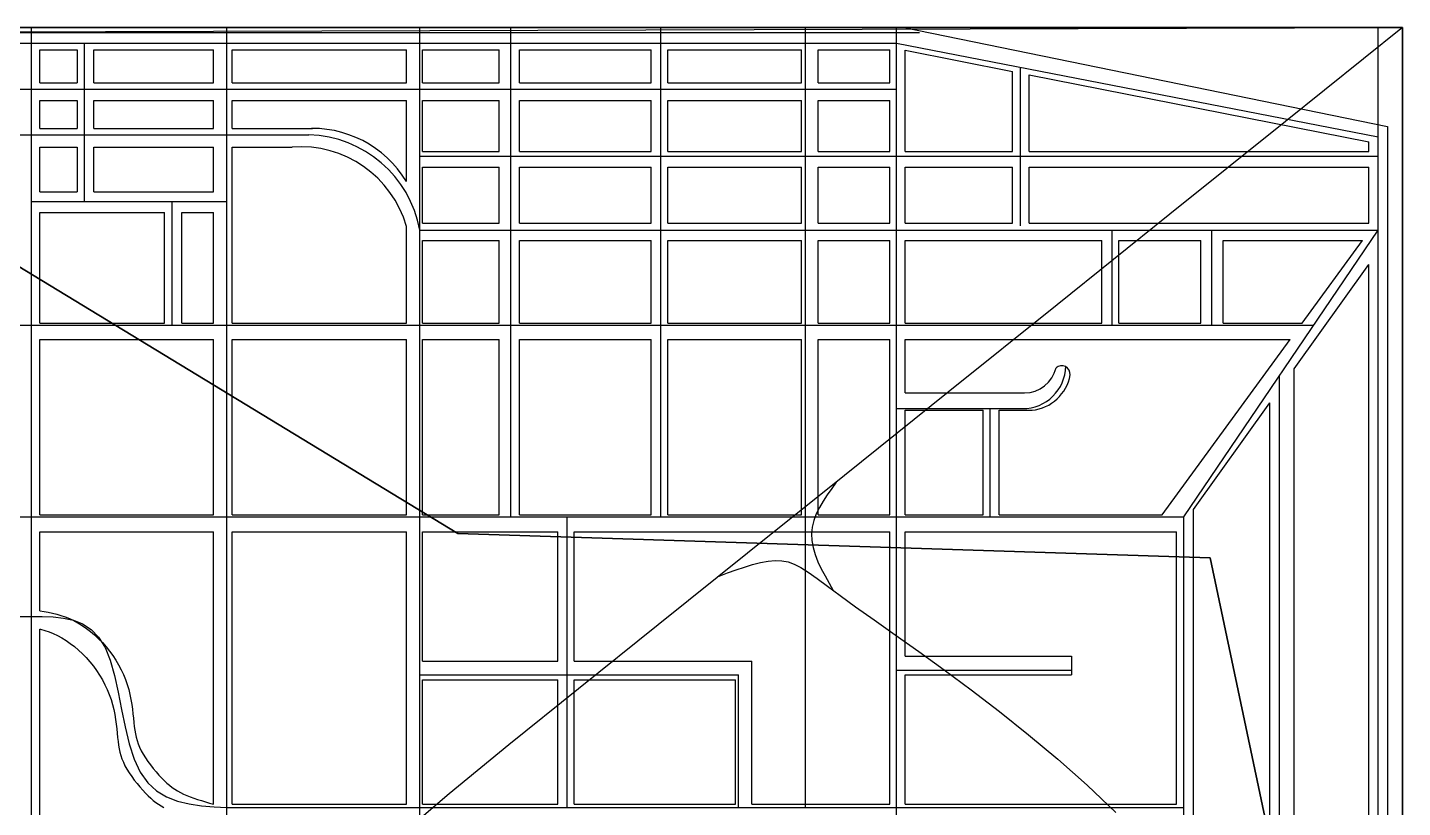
# Model space of a CAD drawing. Extents: x -15732 to 10897, y -24868 to 16165.
# Drawn here: x 1592 to 10897, y 10889 to 16165 of the extents above; entities that cross this region are included whole.
import ezdxf

# ---------------------------------------------------------------- set-up
doc = ezdxf.new("R2010")
doc.units = 0
doc.header["$MEASUREMENT"] = 0
for name, color, linetype in [('COASTLINE', 7, 'CONTINUOUS'), ('HIGHWAY', 7, 'CONTINUOUS'), ('REGIONAL_MAP', 7, 'CONTINUOUS'), ('STREETS-SPRAWL', 7, 'CONTINUOUS'), ('STREETS-SPRAWL-20M', 7, 'CONTINUOUS'), ('SUBURBS', 7, 'CONTINUOUS')]:
    doc.layers.add(name, color=color, linetype=linetype)

msp = doc.modelspace()

# ---------------------------------------------------------------- linework, layer by layer
at = {"layer": 'COASTLINE', "color": 7, "linetype": 'CONTINUOUS'}
for p, q in [((-7844.1, 16105.9), (10897.1, 16165.5)), ((10897.1, 16165.5), (10897.1, -24373.8))]:
    msp.add_line(p, q, dxfattribs=at)
at = {"layer": 'HIGHWAY', "color": 250, "linetype": 'CONTINUOUS'}
for p, q in [((10897.1, 16165.5), (10105.9, 15530.7)), ((10105.9, 15530.7), (9323.7, 14903.2)), ((9323.7, 14903.2), (8559.5, 14290)), ((8559.5, 14290), (7822.1, 13698.4)), ((7822.1, 13698.4), (7120.6, 13135.6)), ((7120.6, 13135.6), (6463.9, 12608.8)), ((7034.3, 13048.1), (7004.6, 13005.2)), ((7065, 13091), (7034.3, 13048.1)), ((6976.7, 12962.1), (6951.5, 12918.7)), ((7004.6, 13005.2), (6976.7, 12962.1)), ((6930.1, 12874.9), (6913.3, 12830.7)), ((6951.5, 12918.7), (6930.1, 12874.9)), ((6902, 12785.9), (6897.2, 12740.4)), ((6913.3, 12830.7), (6902, 12785.9)), ((6897.2, 12740.4), (6899.5, 12694.2)), ((6899.5, 12694.2), (6908.2, 12647.4)), ((6463.9, 12608.8), (5861, 12125.1)), ((6908.2, 12647.4), (6922.5, 12600)), ((6922.5, 12600), (6941.4, 12552.1)), ((6272.2, 12455), (6330, 12476.4)), ((6330, 12476.4), (6387.3, 12497)), ((6387.3, 12497), (6443.8, 12516)), ((6443.8, 12516), (6498.9, 12532.5)), ((6498.9, 12532.5), (6552.2, 12545.8)), ((6552.2, 12545.8), (6603.4, 12555.1)), ((6603.4, 12555.1), (6651.8, 12559.5)), ((6651.8, 12559.5), (6697.1, 12558.3)), ((6697.1, 12558.3), (6739.4, 12550.5)), ((6739.4, 12550.5), (6781.3, 12535.5)), ((6781.3, 12535.5), (6825.8, 12512.4)), ((6825.8, 12512.4), (6876, 12480.3)), ((6876, 12480.3), (6935.1, 12438.6)), ((6941.4, 12552.1), (6964, 12503.9)), ((6964, 12503.9), (6989.3, 12455.3)), ((6935.1, 12438.6), (7006.1, 12386.3)), ((6989.3, 12455.3), (7016.5, 12406.6)), ((7006.1, 12386.3), (7092.2, 12322.7)), ((7016.5, 12406.6), (7044.7, 12357.8)), ((7092.2, 12322.7), (7196.5, 12246.9)), ((7196.5, 12246.9), (7321, 12158.4)), ((5861, 12125.1), (5320.8, 11691.9)), ((7321, 12158.4), (7464.1, 12057.4)), ((7464.1, 12057.4), (7623.2, 11944.4)), ((7623.2, 11944.4), (7795.5, 11819.9)), ((7795.5, 11819.9), (7978.4, 11684.3)), ((5320.8, 11691.9), (4850, 11313.3)), ((7978.4, 11684.3), (8169.3, 11538)), ((8169.3, 11538), (8365.5, 11381.7)), ((8365.5, 11381.7), (8564.3, 11215.7)), ((4850, 11313.3), (4445.8, 10982.4)), ((8564.3, 11215.7), (8762.8, 11040.5)), ((4445.8, 10982.4), (4103.1, 10689)), ((8762.8, 11040.5), (8956.2, 10856.3))]:
    msp.add_line(p, q, dxfattribs=at)
at = {"layer": 'REGIONAL_MAP', "color": 8, "linetype": 'CONTINUOUS'}
msp.add_lwpolyline([(-15732, 16165.5), (10897.1, 16165.5), (10897.1, -24373.8), (-15732, -24373.8)], close=True, dxfattribs=at)
at = {"layer": 'STREETS-SPRAWL', "color": 7, "linetype": 'CONTINUOUS'}
for p, q in [((-2202.8, 16131.1), (7627.7, 16131.1)), ((7524.4, 16165.5), (10796, 15496)), ((1675.8, 16013.9), (1928.5, 16013.9)), ((1675.8, 15792.1), (1675.8, 16013.9)), ((1928.5, 16013.9), (1928.5, 15792.1)), ((2042.2, 16013.9), (2850.6, 16013.9)), ((2042.2, 15792.1), (2042.2, 16013.9)), ((2850.6, 15792.1), (2850.6, 16013.9)), ((2976.9, 16013.9), (4157, 16013.9)), ((2976.9, 15792.1), (2976.9, 16013.9)), ((4157, 15792.1), (4157, 16013.9)), ((4265.4, 16013.9), (4783.3, 16013.9)), ((4265.4, 15792.1), (4265.4, 16013.9)), ((4783.3, 15792.1), (4783.3, 16013.9)), ((4922.2, 15792.1), (4922.2, 16013.9)), ((4922.2, 16013.9), (5813.6, 16013.9)), ((5813.6, 15792.1), (5813.6, 16013.9)), ((5925.5, 16013.9), (6829.6, 16013.9)), ((5925.5, 15792.1), (5925.5, 16013.9)), ((6829.6, 15792.1), (6829.6, 16013.9)), ((6943.3, 16013.9), (7426.8, 16013.9)), ((6943.3, 15792.1), (6943.3, 16013.9)), ((7426.8, 15792.1), (7426.8, 16013.9)), ((7531.7, 16012), (8257, 15868.7)), ((7531.7, 15326.4), (7531.7, 16012)), ((8257, 15326.4), (8257, 15868.7)), ((8370.7, 15846.3), (10669.7, 15392.3)), ((8370.7, 15326.4), (8370.7, 15846.3)), ((1675.8, 15792.1), (1928.5, 15792.1)), ((2042.2, 15792.1), (2850.6, 15792.1)), ((2976.9, 15792.1), (4157, 15792.1)), ((4265.4, 15792.1), (4783.3, 15792.1)), ((4922.2, 15792.1), (5813.6, 15792.1)), ((5925.5, 15792.1), (6829.6, 15792.1)), ((6943.3, 15792.1), (7426.8, 15792.1)), ((1675.8, 15672.8), (1928.5, 15672.8)), ((1675.8, 15483.4), (1675.8, 15672.8)), ((1928.5, 15672.8), (1928.5, 15483.4)), ((2042.2, 15672.8), (2850.6, 15672.8)), ((2042.2, 15483.4), (2042.2, 15672.8)), ((2850.6, 15483.4), (2850.6, 15672.8)), ((2976.9, 15672.8), (4157, 15672.8)), ((2976.9, 15483.4), (2976.9, 15672.8)), ((4157, 15123.3), (4157, 15672.8)), ((4265.4, 15672.8), (4783.3, 15672.8)), ((4265.4, 15326.4), (4265.4, 15672.8)), ((4783.3, 15326.4), (4783.3, 15672.8)), ((4922.2, 15326.4), (4922.2, 15672.8)), ((4922.2, 15672.8), (5813.6, 15672.8)), ((5813.6, 15326.4), (5813.6, 15672.8)), ((5925.5, 15672.8), (6829.6, 15672.8)), ((5925.5, 15326.4), (5925.5, 15672.8)), ((6829.6, 15326.4), (6829.6, 15672.8)), ((6943.3, 15672.8), (7426.8, 15672.8)), ((6943.3, 15326.4), (6943.3, 15672.8)), ((7426.8, 15326.4), (7426.8, 15672.8)), ((1675.8, 15483.4), (1928.5, 15483.4)), ((2042.2, 15483.4), (2850.6, 15483.4)), ((2976.9, 15483.4), (3520.7, 15483.4)), ((10796, 15496), (10796, 6173.2)), ((1675.8, 15357), (1928.5, 15357)), ((1675.8, 15053.9), (1675.8, 15357)), ((1928.5, 15357), (1928.5, 15053.9)), ((2042.2, 15357), (2850.6, 15357)), ((2042.2, 15053.9), (2042.2, 15357)), ((2850.6, 15053.9), (2850.6, 15357)), ((2976.9, 15357), (3384.1, 15357)), ((2976.9, 14166.1), (2976.9, 15357)), ((10669.7, 15326.4), (10669.7, 15392.3)), ((4265.4, 15326.4), (4783.3, 15326.4)), ((4922.2, 15326.4), (5813.6, 15326.4)), ((5925.5, 15326.4), (6829.6, 15326.4)), ((6943.3, 15326.4), (7426.8, 15326.4)), ((7531.7, 15326.4), (8257, 15326.4)), ((8370.7, 15326.4), (10669.7, 15326.4)), ((4265.4, 15221.8), (4783.3, 15221.8)), ((4265.4, 14842.8), (4265.4, 15221.8)), ((4783.3, 14842.8), (4783.3, 15221.8)), ((4922.2, 14842.8), (4922.2, 15221.8)), ((4922.2, 15221.8), (5813.6, 15221.8)), ((5813.6, 14842.8), (5813.6, 15221.8)), ((5925.5, 15221.8), (6829.6, 15221.8)), ((5925.5, 14842.8), (5925.5, 15221.8)), ((6829.6, 14842.8), (6829.6, 15221.8)), ((6943.3, 15221.8), (7426.8, 15221.8)), ((6943.3, 14842.8), (6943.3, 15221.8)), ((7426.8, 14842.8), (7426.8, 15221.8)), ((7531.7, 14842.8), (7531.7, 15221.8)), ((7531.7, 15221.8), (8257, 15221.8)), ((8257, 14842.8), (8257, 15221.8)), ((8370.7, 15221.8), (10669.7, 15221.8)), ((8370.7, 14842.8), (8370.7, 15221.8)), ((10669.7, 14842.8), (10669.7, 15221.8)), ((1675.8, 15053.9), (1928.5, 15053.9)), ((2042.2, 15053.9), (2850.6, 15053.9)), ((1675.8, 14166.1), (1675.8, 14914.9)), ((1675.8, 14914.9), (2518.5, 14914.9)), ((2518.5, 14166.1), (2518.5, 14914.9)), ((2635.9, 14914.9), (2850.6, 14914.9)), ((2635.9, 14166.1), (2635.9, 14914.9)), ((2850.6, 14166.1), (2850.6, 14914.9)), ((4157, 14166.1), (4157, 14819.6)), ((4265.4, 14842.8), (4783.3, 14842.8)), ((4922.2, 14842.8), (5813.6, 14842.8)), ((5925.5, 14842.8), (6829.6, 14842.8)), ((6943.3, 14842.8), (7426.8, 14842.8)), ((7531.7, 14842.8), (8257, 14842.8)), ((8370.7, 14842.8), (10669.7, 14842.8)), ((4265.4, 14725.5), (4783.3, 14725.5)), ((4265.4, 14166.1), (4265.4, 14725.5)), ((4783.3, 14166.1), (4783.3, 14725.5)), ((4922.2, 14166.1), (4922.2, 14725.5)), ((4922.2, 14725.5), (5813.6, 14725.5)), ((5813.6, 14166.1), (5813.6, 14725.5)), ((5925.5, 14725.5), (6829.6, 14725.5)), ((5925.5, 14166.1), (5925.5, 14725.5)), ((6829.6, 14166.1), (6829.6, 14725.5)), ((6943.3, 14725.5), (7426.8, 14725.5)), ((6943.3, 14166.1), (6943.3, 14725.5)), ((7426.8, 14166.1), (7426.8, 14725.5)), ((7531.7, 14166.1), (7531.7, 14725.5)), ((7531.7, 14725.5), (8863.4, 14725.5)), ((8863.4, 14166.1), (8863.4, 14725.5)), ((8977.1, 14725.5), (9532.9, 14725.5)), ((8977.1, 14166.1), (8977.1, 14725.5)), ((9532.9, 14166.1), (9532.9, 14725.5)), ((9684.4, 14725.5), (10626.6, 14725.5)), ((9684.4, 14166.1), (9684.4, 14725.5)), ((10218.2, 14166.1), (10626.6, 14725.5)), ((10164.5, 13856.4), (10669.7, 14561.8)), ((10669.7, 6299.6), (10669.7, 14561.8)), ((1675.8, 14166.1), (2518.5, 14166.1)), ((2635.9, 14166.1), (2850.6, 14166.1)), ((2976.9, 14166.1), (4157, 14166.1)), ((4265.4, 14166.1), (4783.3, 14166.1)), ((4922.2, 14166.1), (5813.6, 14166.1)), ((5925.5, 14166.1), (6829.6, 14166.1)), ((6943.3, 14166.1), (7426.8, 14166.1)), ((7531.7, 14166.1), (8863.4, 14166.1)), ((8977.1, 14166.1), (9532.9, 14166.1)), ((9684.4, 14166.1), (10218.2, 14166.1)), ((1675.8, 14056), (2850.6, 14056)), ((1675.8, 12868.7), (1675.8, 14056)), ((2850.6, 12868.7), (2850.6, 14056)), ((2976.9, 14056), (4157, 14056)), ((2976.9, 12868.7), (2976.9, 14056)), ((4157, 12868.7), (4157, 14056)), ((4265.4, 14056), (4783.3, 14056)), ((4265.4, 12868.7), (4265.4, 14056)), ((4783.3, 12868.7), (4783.3, 14056)), ((4922.2, 12868.7), (4922.2, 14056)), ((4922.2, 14056), (5813.6, 14056)), ((5813.6, 12868.7), (5813.6, 14056)), ((5925.5, 14056), (6829.6, 14056)), ((5925.5, 12868.7), (5925.5, 14056)), ((6829.6, 12868.7), (6829.6, 14056)), ((6943.3, 14056), (7426.8, 14056)), ((6943.3, 12868.7), (6943.3, 14056)), ((7426.8, 12868.7), (7426.8, 14056)), ((7531.7, 13693.3), (7531.7, 14056)), ((7531.7, 14056), (10137.7, 14056)), ((9270.7, 12868.7), (10137.7, 14056)), ((10164.5, 6299.6), (10164.5, 13856.4)), ((7531.7, 13693.3), (8339, 13693.3)), ((9482.3, 12904.2), (10000.2, 13627.2)), ((10000.2, 8929.2), (10000.2, 13627.2)), ((7531.7, 12868.7), (7531.7, 13576)), ((7531.7, 13576), (8058.5, 13576)), ((8058.5, 12868.7), (8058.5, 13576)), ((8168.6, 12868.7), (8168.6, 13576)), ((8168.6, 13576), (8390.1, 13576)), ((1675.8, 12868.7), (2850.6, 12868.7)), ((2976.9, 12868.7), (4157, 12868.7)), ((4265.4, 12868.7), (4783.3, 12868.7)), ((4922.2, 12868.7), (5813.6, 12868.7)), ((5925.5, 12868.7), (6829.6, 12868.7)), ((6943.3, 12868.7), (7426.8, 12868.7)), ((7531.7, 12868.7), (8058.5, 12868.7)), ((8168.6, 12868.7), (9270.7, 12868.7)), ((9482.3, 8929.2), (9482.3, 12904.2)), ((1675.8, 12754.9), (2850.6, 12754.9)), ((1675.8, 12220.2), (1675.8, 12754.9)), ((2850.6, 10911), (2850.6, 12754.9)), ((2976.9, 12754.9), (4157, 12754.9)), ((2976.9, 10911), (2976.9, 12754.9)), ((4157, 10911), (4157, 12754.9)), ((4265.4, 12754.9), (5180.6, 12754.9)), ((4265.4, 11878.1), (4265.4, 12754.9)), ((5180.6, 11878.1), (5180.6, 12754.9)), ((5290.8, 12754.9), (7426.8, 12754.9)), ((5290.8, 11878.1), (5290.8, 12754.9)), ((7426.8, 10911), (7426.8, 12754.9)), ((7531.7, 11913.1), (7531.7, 12754.9)), ((7531.7, 12754.9), (9368.6, 12754.9)), ((9368.6, 10911), (9368.6, 12754.9)), ((1675.8, 12220.2), (1704.3, 12214.9)), ((1704.3, 12214.9), (1732.9, 12209.4)), ((1732.9, 12209.4), (1761.4, 12203.3)), ((1761.4, 12203.3), (1790, 12196.3)), ((1790, 12196.3), (1818.6, 12188.2)), ((1818.6, 12188.2), (1847.3, 12178.6)), ((1847.3, 12178.6), (1876, 12167.3)), ((1876, 12167.3), (1904.8, 12154)), ((1904.8, 12154), (1933.7, 12138.5)), ((1933.7, 12138.5), (1962.5, 12120.8)), ((1962.5, 12120.8), (1991.1, 12101.1)), ((1991.1, 12101.1), (2019.2, 12079.5)), ((1675.8, 10735.1), (1675.8, 12095.7)), ((1675.8, 12095.7), (1680.6, 12094.4)), ((1680.6, 12094.4), (1709.2, 12086.3)), ((1709.2, 12086.3), (1737.9, 12076.8)), ((1737.9, 12076.8), (1766.6, 12065.5)), ((1766.6, 12065.5), (1795.4, 12052.2)), ((1795.4, 12052.2), (1824.3, 12036.7)), ((1824.3, 12036.7), (1853.1, 12019)), ((1853.1, 12019), (1881.7, 11999.3)), ((2019.2, 12079.5), (2046.7, 12056.1)), ((2046.7, 12056.1), (2073.4, 12031.1)), ((2073.4, 12031.1), (2099.2, 12004.6)), ((2099.2, 12004.6), (2123.9, 11976.7)), ((1881.7, 11999.3), (1909.8, 11977.7)), ((1909.8, 11977.7), (1937.3, 11954.3)), ((1937.3, 11954.3), (1964, 11929.3)), ((1964, 11929.3), (1989.8, 11902.8)), ((2123.9, 11976.7), (2147.3, 11947.6)), ((2147.3, 11947.6), (2169.3, 11917.4)), ((2169.3, 11917.4), (2189.8, 11886.2)), ((7531.7, 11913.1), (8656.4, 11913.1)), ((8656.4, 11913.1), (8656.4, 11786.8)), ((1989.8, 11902.8), (2014.5, 11874.9)), ((2014.5, 11874.9), (2037.9, 11845.8)), ((2037.9, 11845.8), (2059.9, 11815.5)), ((2189.8, 11886.2), (2208.7, 11854.2)), ((2208.7, 11854.2), (2226.1, 11821.5)), ((2226.1, 11821.5), (2241.6, 11788.3)), ((4265.4, 11878.1), (5180.6, 11878.1)), ((5290.8, 11878.1), (6493.5, 11878.1)), ((6493.5, 10911), (6493.5, 11878.1)), ((2059.9, 11815.5), (2080.4, 11784.4)), ((2080.4, 11784.4), (2099.4, 11752.4)), ((2099.4, 11752.4), (2116.7, 11719.7)), ((2241.6, 11788.3), (2255.4, 11754.7)), ((2255.4, 11754.7), (2267.2, 11720.9)), ((4265.4, 10911), (4265.4, 11751.8)), ((4265.4, 11751.8), (5180.6, 11751.8)), ((5180.6, 10911), (5180.6, 11751.8)), ((5290.8, 10911), (5290.8, 11751.8)), ((5290.8, 11751.8), (6383.3, 11751.8)), ((6383.3, 10911), (6383.3, 11751.8)), ((7531.7, 10911), (7531.7, 11786.8)), ((7531.7, 11786.8), (8656.4, 11786.8)), ((2116.7, 11719.7), (2132.2, 11686.5)), ((2132.2, 11686.5), (2146, 11652.9)), ((2146, 11652.9), (2157.8, 11619)), ((2267.2, 11720.9), (2277.1, 11686.9)), ((2277.1, 11686.9), (2285.2, 11653)), ((2285.2, 11653), (2291.9, 11619.5)), ((2157.8, 11619), (2167.7, 11585)), ((2167.7, 11585), (2175.8, 11551.2)), ((2175.8, 11551.2), (2182.5, 11517.7)), ((2291.9, 11619.5), (2297.3, 11586.6)), ((2297.3, 11586.6), (2301.8, 11554.4)), ((2301.8, 11554.4), (2305.5, 11523.3)), ((2182.5, 11517.7), (2187.9, 11484.7)), ((2187.9, 11484.7), (2192.4, 11452.6)), ((2192.4, 11452.6), (2196.1, 11421.4)), ((2305.5, 11523.3), (2308.8, 11493.4)), ((2308.8, 11493.4), (2311.8, 11465)), ((2311.8, 11465), (2315, 11438.2)), ((2196.1, 11421.4), (2199.4, 11391.5)), ((2199.4, 11391.5), (2202.5, 11363.1)), ((2202.5, 11363.1), (2205.6, 11336.4)), ((2315, 11438.2), (2318.5, 11412.8)), ((2318.5, 11412.8), (2322.5, 11388.6)), ((2322.5, 11388.6), (2327.5, 11365.1)), ((2327.5, 11365.1), (2333.6, 11342.1)), ((2205.6, 11336.4), (2209.1, 11311)), ((2209.1, 11311), (2213.1, 11286.7)), ((2213.1, 11286.7), (2218.1, 11263.3)), ((2218.1, 11263.3), (2224.2, 11240.3)), ((2333.6, 11342.1), (2341.1, 11319.4)), ((2341.1, 11319.4), (2350.3, 11296.5)), ((2350.3, 11296.5), (2361.5, 11273.2)), ((2361.5, 11273.2), (2374.8, 11249.4)), ((2224.2, 11240.3), (2231.7, 11217.5)), ((2231.7, 11217.5), (2240.9, 11194.7)), ((2240.9, 11194.7), (2252.1, 11171.4)), ((2252.1, 11171.4), (2265.4, 11147.5)), ((2374.8, 11249.4), (2390, 11225.1)), ((2390, 11225.1), (2406.7, 11200.8)), ((2406.7, 11200.8), (2424.5, 11176.7)), ((2424.5, 11176.7), (2443.1, 11153.1)), ((2265.4, 11147.5), (2280.6, 11123.3)), ((2280.6, 11123.3), (2297.3, 11098.9)), ((2297.3, 11098.9), (2315.1, 11074.8)), ((2315.1, 11074.8), (2333.7, 11051.3)), ((2443.1, 11153.1), (2462.1, 11130.5)), ((2462.1, 11130.5), (2481.1, 11109)), ((2481.1, 11109), (2499.8, 11089)), ((2499.8, 11089), (2517.9, 11070.8)), ((2333.7, 11051.3), (2352.7, 11028.6)), ((2352.7, 11028.6), (2371.7, 11007.2)), ((2371.7, 11007.2), (2390.4, 10987.2)), ((2390.4, 10987.2), (2408.5, 10969)), ((2517.9, 11070.8), (2535.5, 11054.3)), ((2535.5, 11054.3), (2553, 11039.2)), ((2553, 11039.2), (2570.6, 11025.5)), ((2570.6, 11025.5), (2588.6, 11012.9)), ((2588.6, 11012.9), (2607.2, 11001.2)), ((2607.2, 11001.2), (2626.8, 10990.4)), ((2626.8, 10990.4), (2647.6, 10980.3)), ((2647.6, 10980.3), (2669.7, 10970.6)), ((2408.5, 10969), (2426.1, 10952.4)), ((2426.1, 10952.4), (2443.4, 10937.4)), ((2443.4, 10937.4), (2460.6, 10923.6)), ((2460.6, 10923.6), (2478, 10911)), ((2478, 10911), (2495.8, 10899.4)), ((2495.8, 10899.4), (2514.1, 10888.6)), ((2669.7, 10970.6), (2693.2, 10961.3)), ((2693.2, 10961.3), (2717.7, 10952.4)), ((2717.7, 10952.4), (2743.2, 10943.8)), ((2743.2, 10943.8), (2769.4, 10935.4)), ((2769.4, 10935.4), (2796.2, 10927.1)), ((2796.2, 10927.1), (2823.3, 10919)), ((2823.3, 10919), (2850.6, 10911)), ((2976.9, 10911), (4157, 10911)), ((4265.4, 10911), (5180.6, 10911)), ((5290.8, 10911), (6383.3, 10911)), ((6493.5, 10911), (7426.8, 10911)), ((7531.7, 10911), (9368.6, 10911))]:
    msp.add_line(p, q, dxfattribs=at)
for centre, radius, start, end in [((3518.6, 14736.5), 746.5, 31.20832, 94.27852), ((3439.8, 14612.6), 746.5, 16.09706, 94.27839), ((8590.5, 13819.7), 58, 355.99159, 130.87717), ((8336.7, 13915.4), 222, 270.60267, 346.49194), ((8359.6, 13867.8), 293.4, 275.95379, 349.76407)]:
    msp.add_arc(centre, radius, start, end, dxfattribs=at)
at = {"layer": 'STREETS-SPRAWL-20M', "color": 252, "linetype": 'CONTINUOUS'}
for p, q in [((1619, 9559.5), (1619, 16165.5)), ((2942.3, 9379.1), (2942.3, 16165.5)), ((4247.4, 9559.5), (4247.4, 16165.5)), ((4863.7, 12856.5), (4863.7, 16165.5)), ((5878.8, 12856.5), (5878.8, 16165.5)), ((6857.7, 10889.9), (6857.7, 16165.5)), ((7474, 9963.9), (7474, 16165.5)), ((10731.5, 6221.8), (10731.5, 16165.5)), ((-2350.8, 16059.5), (7474, 16059.5)), ((1977.3, 14987.4), (1977.3, 16059.5)), ((7474, 16059.5), (10731.5, 15426)), ((8311.4, 14823.6), (8311.4, 15896.6)), ((-2350.8, 15749), (7474, 15749)), ((-4848.3, 15438.6), (3497, 15438.6)), ((4247.4, 15295.3), (10731.5, 15295.3)), ((1619, 14987.4), (2942.3, 14987.4)), ((2570.4, 14152.6), (2570.4, 14987.4)), ((4247.4, 14795.6), (10731.5, 14795.6)), ((8931.9, 14152.6), (8931.9, 14795.6)), ((9417.3, 12856.5), (10731.5, 14795.6)), ((9606.3, 14152.6), (9606.3, 14795.6)), ((-3182.5, 14152.6), (10295.7, 14152.6)), ((10064.5, -4060.1), (10064.5, 13811.5)), ((7474, 13587.8), (8325.4, 13587.8)), ((8106.2, 12856.5), (8106.2, 13587.8)), ((-1386.1, 12856.5), (9417.3, 12856.5)), ((5244.4, 10889.9), (5244.4, 12856.5)), ((9417.3, -4060.1), (9417.3, 12856.5)), ((-1671.4, 12181.7), (1619, 12181.7)), ((1619, 12181.7), (1692.7, 12181.4)), ((1692.7, 12181.4), (1765.3, 12178.6)), ((1765.3, 12178.6), (1835.7, 12170.9)), ((1835.7, 12170.9), (1902.8, 12155.8)), ((1902.8, 12155.8), (1965.6, 12130.9)), ((1965.6, 12130.9), (2023, 12093.6)), ((2023, 12093.6), (2073.8, 12041.6)), ((2073.8, 12041.6), (2117.1, 11972.4)), ((2117.1, 11972.4), (2152.2, 11884.7)), ((2152.2, 11884.7), (2181, 11782.1)), ((7474, 11818.1), (8656.4, 11818.1)), ((2181, 11782.1), (2205.9, 11669.6)), ((4247.4, 11785.7), (6404.5, 11785.7)), ((6404.5, 10889.9), (6404.5, 11785.7)), ((2205.9, 11669.6), (2229.3, 11551.9)), ((2229.3, 11551.9), (2253.5, 11434)), ((2253.5, 11434), (2280.9, 11320.7)), ((2280.9, 11320.7), (2313.9, 11216.8)), ((2313.9, 11216.8), (2354.9, 11127.3)), ((2354.9, 11127.3), (2405.6, 11055.6)), ((2405.6, 11055.6), (2465.4, 11000.8)), ((2465.4, 11000.8), (2533, 10960.4)), ((2533, 10960.4), (2607.1, 10931.9)), ((2607.1, 10931.9), (2686.4, 10913)), ((2686.4, 10913), (2769.5, 10901.3)), ((2769.5, 10901.3), (2855.2, 10894.4)), ((2855.2, 10894.4), (2942.3, 10889.9)), ((2942.3, 10889.9), (9417.3, 10889.9))]:
    msp.add_line(p, q, dxfattribs=at)
for centre, radius, start, end in [((3475.9, 14654.7), 784.3, 10.35597, 88.45754), ((8327.8, 13878.1), 290.3, 269.54088, 359.37049)]:
    msp.add_arc(centre, radius, start, end, dxfattribs=at)
at = {"layer": 'SUBURBS', "color": 9, "linetype": 'CONTINUOUS'}
msp.add_lwpolyline([(-1128.4, 16165.5), (-7669.8, 16165.5), (-3292.9, 14460.7), (-3312.4, 11334.3), (2686.4, 8930.9), (7141.5, 10142.4), (8743.8, 9282.6), (8704.7, 7719.4), (5363.3, 6468.9), (6151.9, 4104.6), (6221.6, 2710.8), (7136.3, 1700.4), (7481.8, 455.2), (8128.5, -870.2), (8118.5, -1521.3), (8108.5, -2222.6), (8540.5, -2202.8), (8646.1, -2630.9), (10897.1, -3705.6), (10897.1, 6413.7), (9596, 12578), (4505.4, 12742.3)], close=True, dxfattribs=at)
at = {"layer": 'SUBURBS', "color": 12, "linetype": 'CONTINUOUS'}
msp.add_lwpolyline([(10897.1, 16165.5), (-1128.4, 16165.5), (4505.4, 12742.3), (9596, 12578), (10897.1, 6413.7)], close=True, dxfattribs=at)

doc.saveas('drawing.dxf')
